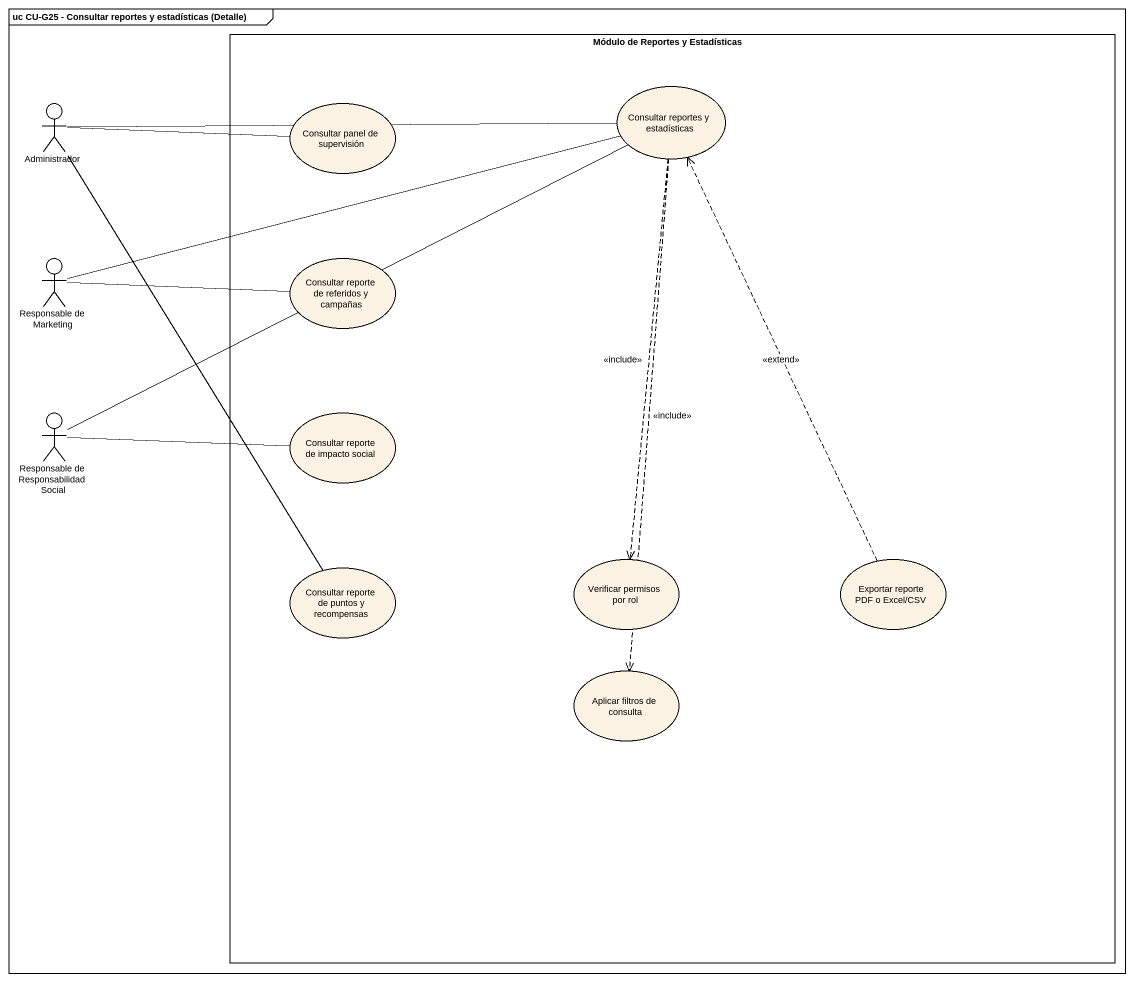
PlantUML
@startuml
mainframe uc CU-G25 - Consultar reportes y estadísticas (Detalle)
rectangle "Módulo de Reportes y Estadísticas" as Módulo_de_Reportes_y {
  usecase "Consultar reportes y estadísticas" as Consultar_reportes_y
  usecase "Consultar panel de supervisión" as Consultar_panel_de
  usecase "Consultar reporte de referidos y campañas" as Consultar_reporte_de
  usecase "Consultar reporte de impacto social" as Consultar_reporte_de_2
  usecase "Verificar permisos por rol" as Verificar_permisos_por_rol
  usecase "Exportar reporte PDF o Excel/CSV" as Exportar_reporte_PDF_o
  usecase "Consultar reporte de puntos y recompensas" as Consultar_reporte_de_puntos
  usecase "Aplicar filtros de consulta" as Aplicar_filtros_de_consulta
}
actor Administrador
actor "Responsable de Marketing" as Responsable_de_Marketing
actor "Responsable de Responsabilidad Social" as Responsable_de
Consultar_reportes_y ..> Verificar_permisos_por_rol : <<include>>
Consultar_reportes_y ..> Aplicar_filtros_de_consulta : <<include>>
Administrador -right- Consultar_reportes_y
Administrador -right- Consultar_panel_de
Administrador -- Consultar_reporte_de_puntos
Responsable_de_Marketing -right- Consultar_reportes_y
Responsable_de_Marketing -right- Consultar_reporte_de
Responsable_de -right- Consultar_reportes_y
Responsable_de -right- Consultar_reporte_de_2
Exportar_reporte_PDF_o .up.> Consultar_reportes_y : <<extend>>
@enduml
